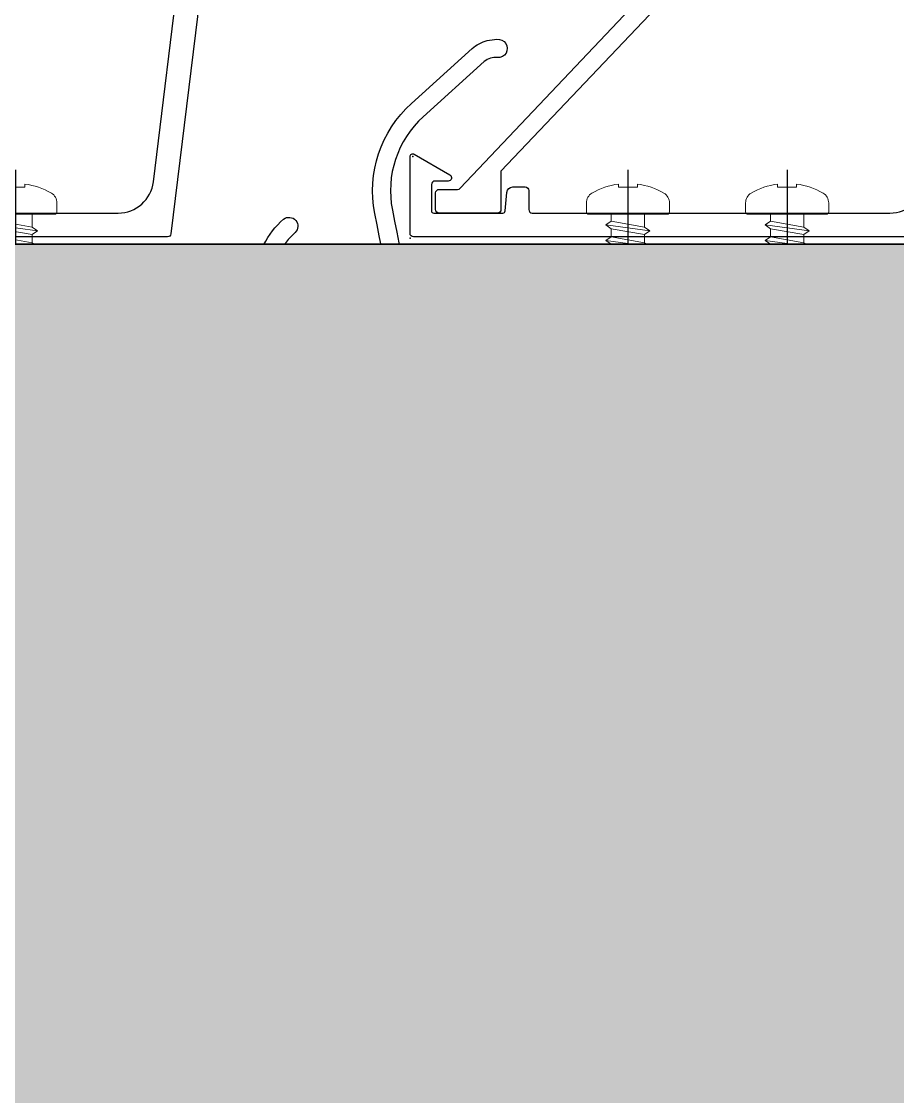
# Model space of a CAD drawing. Header units: millimetres. Extents: x 3774 to 718460, y -768339 to 192544.
# Drawn here: x 355438.1 to 355511.9, y -718803.9 to -718713.3 of the extents above; entities that cross this region are included whole.
import ezdxf

# ---------------------------------------------------------------- set-up
doc = ezdxf.new("R2010")
doc.units = ezdxf.units.MM
doc.set_wipeout_variables(frame=1)
doc.linetypes.add('CENTER', pattern=[50.800000000000004, 31.75, -6.35, 6.35, -6.35])
doc.linetypes.add('HIDDEN', pattern=[0.375, 0.25, -0.125])
for name, color, linetype in [('010 - ASPG_ACCESSORIES_HATCH_', 7, 'Continuous'), ('010 - ASPG_ACCESSORIES_MAIN_COLOR_1', 7, 'Continuous'), ('010 - ASPG_ACCESSORIES_SUB_COLOR_1', 7, 'Continuous'), ('010 - ASPG_ACCESSORIES_SUB_COLOR_2', 7, 'Continuous'), ('010 - ASPG_ACCESSORIES_SYMBOL_', 7, 'Continuous'), ('010 - ASPG_EXTR_DEF_SUB', 7, 'Continuous'), ('010 - ASPG_EXTR_MAIN_COLOR_2', 7, 'Continuous'), ('010 - ASPG_FASTERN_DEF_SUB', 7, 'Continuous'), ('010 - ASPG_FASTERN_MAIN_COLOR_1', 7, 'Continuous'), ('010 - ASPG_FASTERN_SUB_COLOR_2', 7, 'Continuous'), ('010 - ASPG_FASTERN_SUB_COLOR_3', 7, 'Continuous'), ('010 - ASPG_FLASHING_MAIN_COLOR_4', 7, 'Continuous'), ('010 - ASPG_FLASHING_WIPEOUT_', 7, 'Continuous'), ('010 - ASPG_FRAMING_MAIN_COLOR_2', 7, 'Continuous'), ('010 - ASPG_FRAMING_SUB_COLOR_2', 7, 'Continuous'), ('010 - ASPG_FRAMING_WIPEOUT_', 7, 'Continuous'), ('BOLT & SCREW', 7, 'Continuous'), ('Center Line', 7, 'CENTER')]:
    doc.layers.add(name, color=color, linetype=linetype)
doc.layers.add('12-GRID', color=7, linetype='CENTER', lineweight=13)
doc.layers.add('SCREW', color=7, linetype='Continuous', lineweight=5)

# ---------------------------------------------------------------- blocks, each defined once
blk = doc.blocks.new('PZG35-9D5')
at = {"layer": 'Center Line', "color": 7}
blk.add_line((1.4210854715202e-14, 3.733653355866409), (1.4210854715202e-14, -10.53404386090006), dxfattribs=at)
at = {"layer": 'SCREW', "color": 7}
for p, q in [((-1.399999999999963, 2.842170943040401e-14), (-1.399999999999963, -1.090192378864657)), ((1.399999999999991, 0), (1.399999999999991, -0.5901923788647139)), ((-1.850000000000009, -1.399999999999977), (1.850000000000037, -0.8999999999999773)), ((-1.399999999999963, -1.090192378864685), (1.399999999999991, -0.5901923788646855)), ((1.850000000000037, -0.8999999999999773), (1.399999999999991, -0.5901923788646855)), ((1.850000000000037, -0.8999999999999773), (1.399999999999991, -1.209807621135297)), ((-1.850000000000009, -1.399999999999977), (-1.399999999999963, -1.090192378864685)), ((-1.850000000000009, -1.399999999999977), (-1.399999999999963, -1.709807621135297)), ((-1.399999999999963, -1.709807621135297), (1.399999999999991, -1.209807621135297)), ((-1.399999999999963, -1.709807621135269), (-1.399999999999963, -2.390192378864697)), ((1.399999999999991, -1.209807621135269), (1.399999999999991, -1.890192378864725)), ((-1.850000000000009, -2.699999999999989), (1.850000000000037, -2.199999999999989)), ((-1.850000000000009, -2.699999999999989), (-1.399999999999963, -2.390192378864697)), ((-1.850000000000009, -2.699999999999989), (-1.399999999999963, -3.009807621135309)), ((-1.399999999999963, -2.390192378864697), (1.399999999999991, -1.890192378864697)), ((-1.399999999999963, -3.009807621135309), (1.399999999999991, -2.509807621135309)), ((1.850000000000037, -2.199999999999989), (1.399999999999991, -1.890192378864697)), ((1.850000000000037, -2.199999999999989), (1.399999999999991, -2.509807621135309)), ((1.399999999999991, -2.50980762113528), (1.399999999999991, -3.190192378864708)), ((-1.399999999999963, -3.009807621135309), (-1.399999999999963, -3.690192378864708)), ((-1.399999999999963, -3.690192378864708), (-0.8446989986695002, -3.591031485769975)), ((0.5619885887190463, -3.339837273736322), (1.399999999999991, -3.190192378864708)), ((0.7141825614195483, -3.653488843051434), (1.850000000000037, -3.5)), ((1.850000000000037, -3.5), (1.399999999999991, -3.190192378864708)), ((1.850000000000037, -3.5), (1.399999999999991, -3.80980762113532)), ((-1.850000000000009, -4), (-1.399999999999963, -3.690192378864708)), ((-1.850000000000009, -4), (-0.9911470940920566, -3.883938796498938)), ((-1.850000000000009, -4), (-1.399999999999963, -4.30980762113532)), ((-1.399999999999963, -4.30980762113532), (-1.184865735341859, -4.271390788160659)), ((-1.399999999999963, -4.309807621135349), (-1.399999999999963, -8.099999999999966)), ((0.7141825614195483, -3.932275020881832), (1.399999999999991, -3.80980762113532)), ((0.7141825614195483, -4.612659778611231), (1.399999999999991, -4.49019237886472)), ((1.399999999999991, -3.809807621135349), (1.399999999999991, -4.490192378864691)), ((1.850000000000037, -4.800000000000011), (1.399999999999991, -4.49019237886472)), ((0.7141825614195483, -4.953488843051389), (1.850000000000037, -4.800000000000011)), ((0.7141825614195483, -5.232275020881843), (1.399999999999991, -5.109807621135332)), ((1.850000000000037, -4.800000000000011), (1.399999999999991, -5.109807621135332)), ((1.399999999999991, -5.109807621135332), (1.399999999999991, -8.099999999999966)), ((1.4210854715202e-14, -9.5), (-1.399999999999963, -8.099999999999966)), ((1.4210854715202e-14, -9.5), (1.399999999999991, -8.099999999999966))]:
    blk.add_line(p, q, dxfattribs=at)
blk.add_lwpolyline([(1.4210854715202e-14, -9.5), (0.7141825614195483, -5.232275020881843), (0.7141825614195483, -3.600899293750615, 0.4176573264866609), (0.4106596181599826, -3.300919979679151, 0.1081021898226624), (-0.8446989986694433, -3.591031485769975), (-1.399999999999991, -4.701675652739141)], format="xyb", dxfattribs=at)
blk = doc.blocks.new('*U8304')
at = {"layer": 'SCREW', "color": 7}
blk.add_lwpolyline([(3.026373332565058, 1.780836269555209, 0.09905967801670053), (0.7999999999999687, 2.546427498927414), (0.7999999999999687, 2.274284095813357), (-0.800000000000054, 2.274284095813357), (-0.800000000000054, 2.546427498927414, 0.09905967801670058), (-3.026373332565143, 1.780836269555209, 0.2665876613401604), (-3.500000000000043, 0.9556546004010897), (-3.500000000000043, 0.1999999999999886, 0.4142135623730938), (-3.300000000000054, 0), (3.299999999999997, 0, 0.4142135623731049), (3.499999999999986, 0.1999999999999886), (3.499999999999957, 0.9556546004010897, 0.2665876613401604)], format="xyb", close=True, dxfattribs=at)
blk.add_blockref('PZG35-9D5', (-1.4210854715202e-14, 0), dxfattribs=at)
blk = doc.blocks.new('*U8306')
at = {"color": 7}
blk.add_point((0, 0), dxfattribs=at)
at = {"layer": '010 - ASPG_ACCESSORIES_MAIN_COLOR_1', "color": 7}
blk.add_lwpolyline([(-39.69999999902211, -0.5999999995172398, 0.4142135623731156), (-39.99999999883585, -0.8999999995638059), (-39.99999999883585, -7.366962144914214, 0.5773502691897371), (-39.65044321701862, -7.568778847059366), (-36.64260295056738, -5.832201459393036, 0.7673269879794871), (-36.78520590183325, -5.299999999645297), (-37.89999999874271, -5.299999999645297, -0.4142135623735732), (-38.19999999902211, -4.999999999656938), (-38.19999999902211, -2.799999999587089, -0.4142135623730951), (-37.99999999883585, -2.59999999951724), (-32.18326623388566, -2.59999999951724, -0.3888787318530097), (-31.98402729420923, -2.782568851142787), (-31.8474567013327, -4.343577870872468, 0.3888787318530089), (-31.34935935237445, -4.799999999528882), (-30.29999999911524, -4.799999999528882, 0.4142135623732408), (-29.99999999883585, -4.499999999540523), (-29.99999999883585, -2.899999999505599, -0.4142135623731785), (-29.69999999902211, -2.59999999951724), (0.4107479506637901, -2.59999999951724, -0.3789692262628873), (3.38851808081381, -5.235465979035143), (7.952927200356498, -42.5207682372482, 0.4465929586642906), (11.6177961837966, -45.07649022702281, -0.4898018444424612), (16.07846395508386, -48.68238816667036), (16.06490363762714, -49.36225294566866, -0.1824796859550777), (15.80227640201338, -50.01801436272836, -0.2679491924113072), (15.32539491611533, -50.16829426406803, 1.122114645179816), (15.09990952932276, -52.3421093734276, 0.4050039718497206), (18.0645059288945, -49.40213623346681), (18.07806624681689, -48.72227145435209, 0.4898054953707174), (11.15966573380865, -43.12966807454978, -0.4465970485362636), (9.938031048281118, -42.27776159492242), (4.866356541635469, -0.8481197821154633, 0.3641755342157969), (4.570876519894227, -0.5999999995172398)], format="xyb", close=True, dxfattribs=at)
at = {"layer": '010 - ASPG_EXTR_DEF_SUB', "color": 7}
for p in [(-39.99999999883585, -0.4999999995172402), (43.44495566345738, -76.89999999944341), (43.44495566345738, -77.49999999954052)]:
    blk.add_point(p, dxfattribs=at)
at = {"layer": '010 - ASPG_EXTR_MAIN_COLOR_2', "color": 7}
blk.add_lwpolyline([(11.37409105408005, -48.15170148877115), (11.47245816211216, -47.43577758665815), (12.17779493960552, -47.55667202338264), (12.29266474000178, -46.78670596401826, -0.5355375090189683), (14.1918134491425, -49.16870282323253, 0.9915718169393263), (15.66379558271728, -49.57599316951273, 1.157025413028558), (8.792231505503878, -48.77291728999153, -0.6885576205791355), (8.274611146422103, -48.98797988444021), (-17.14292736421339, -22.16859813180672), (-32.34153279638849, -6.131750148785431), (-32.34153279638849, -2.899999981694054, 0.4143115081626392), (-32.64163311407901, -2.59999999951724), (-37.54163311352022, -2.59999999951724, 0.4141156188887998), (-37.84153278893791, -2.899999981635847), (-37.84153278893791, -4.299999988411218, 0.4142135623731781), (-37.54153279098682, -4.599999986478724), (-35.98884801496752, -4.599999986478724, -0.205894629290155), (-35.77110154624097, -4.693635078269653), (33.22969053988345, -77.49999999954052), (43.14495566324331, -77.49999999954052, 0.6681786376628355), (43.35708769806661, -76.98786796536915), (40.5215537941549, -74.1523340573247, 0.6681786381757795), (40.00942175951786, -74.36446609156592), (40.00942175951786, -75.99999999802712), (33.87471885257401, -75.99999999802712), (11.86384030175395, -52.7751643466243, -0.5583539238224016), (12.08261241135187, -51.95244935475676, 0.7662751832817146), (12.03674733010121, -50.39291741001107, -0.4385828234445206), (10.70630855322815, -48.05207626283555)], format="xyb", close=True, dxfattribs=at)
at = {"layer": 'SCREW', "color": 7, "rotation": 180}
for p in [(-21.64901723782532, -2.499999999924694), (-8.237076249206439, -2.499999999924694)]:
    blk.add_blockref('*U8304', p, dxfattribs=at)
blk = doc.blocks.new('*U5851')
at = {"color": 7}
blk.add_wipeout([(1390.0000000029759, 4.00000000147179), (60.00000000297587, 4.000000000000455), (60.00000000297587, 69.30000000000041), (1390.0000000029759, 69.30000000147197)], dxfattribs=at).dxf.layer = '010 - ASPG_FRAMING_WIPEOUT_'
at = {"layer": '010 - ASPG_FRAMING_MAIN_COLOR_2', "color": 7}
blk.add_lwpolyline([(1360.00000000414, 69.30000000147163), (90.00000000181171, 69.3), (90.00000000181171, 6), (1360.00000000414, 6.000000001471605)], close=True, dxfattribs=at)
at = {"layer": '010 - ASPG_FRAMING_SUB_COLOR_2', "color": 7}
for points in [[(1390.000000002976, 4.000000001471605), (60.00000000297587, 4), (60.00000000297587, 69.3), (1390.000000002976, 69.30000000147163)], [(60.00000000297587, 2.000000000715772), (60.00000000297587, 4), (1390.000000002976, 4.000000001471605), (1390.000000002976, 2.000000002187377)]]:
    blk.add_lwpolyline(points, close=True, dxfattribs=at)
at = {"color": 7, "rotation": 180}
for p in [(1261.770309460117, 69.3), (1326.770309460117, 69.3)]:
    blk.add_blockref('*U8306', p, dxfattribs=at)
blk = doc.blocks.new('W-1-PP19-SE-ENT3_20260407-085125_PP19_ENT3_ASPG_PL')
at = {"color": 7, "xscale": -1}
blk.add_blockref('*U5851', (2526, 6521), dxfattribs=at)
blk = doc.blocks.new('*U8303')
at = {"layer": '12-GRID', "color": 7, "linetype": 'CENTER'}
for p, q in [((5.684341886080801e-14, -6.200000000000029), (5.684341886080801e-14, 2.200000000000029)), ((-4.199999999999973, -2), (4.200000000000085, -2))]:
    blk.add_line(p, q, dxfattribs=at)
at = {"layer": 'BOLT & SCREW', "color": 7}
for p, q in [((-0.2288719817826677, -1.446462371730204), (-0.4418749999998197, -0.2325000000002947)), ((0.2288719817822642, -1.446462371730562), (0.4418749999996946, -0.2324999999999764)), ((-0.553537628269381, -1.771128018217196), (-1.767499999999847, -1.558125000000442)), ((-0.4577439635652332, -1.771128018217196), (-0.8837500000000146, -1.558125000000442)), ((-0.2288719817826677, -1.542256036434869), (-0.4418749999998197, -1.116250000000048)), ((0.2288719817822642, -1.542256036434869), (0.4418749999996946, -1.116250000000048)), ((0.4577439635647103, -1.771128018217196), (0.8837499999994917, -1.558125000000442)), ((0.5535376282692559, -1.771128018217196), (1.767500000000001, -1.558125000000124)), ((-0.553537628269381, -2.228871981782805), (-1.767500000000483, -2.441875000000354)), ((-0.4577439635652332, -2.228871981782805), (-0.8837500000000146, -2.441875000000354)), ((-0.2288719817826677, -2.457743963565131), (-0.4418749999998197, -2.883750000000271)), ((-0.2288719817821107, -2.553537628269438), (-0.4418749999998197, -3.767500000000023)), ((0.4418749999996946, -2.883750000000271), (0.2288719817829008, -2.457743963565131)), ((0.2288719817829008, -2.553537628269438), (0.4418749999999732, -3.767500000000023)), ((0.4577439635647103, -2.228871981782805), (0.8837500000001283, -2.441874999999877)), ((0.5535376282692559, -2.228871981782805), (1.767500000000001, -2.441874999999877))]:
    blk.add_line(p, q, dxfattribs=at)
for points in [[(-1.767500000000006, -1.558125000000442), (-0.8837500000001342, -1.558125000000442, 0.4142135623730394), (-0.4418749999998197, -1.116250000000048), (-0.4418749999998197, -0.2325000000002947), (0.4418749999996946, -0.2324999999999764), (0.4418749999996946, -1.116250000000048, 0.4142135623731505), (0.8837500000000089, -1.558125000000442), (1.76750000000012, -1.558125000000124), (1.76750000000012, -2.441874999999877), (0.8837500000000089, -2.441874999999877, 0.414213562373095), (0.4418749999996946, -2.883750000000271), (0.4418749999999732, -3.767500000000023), (-0.4418749999998197, -3.767500000000023), (-0.4418749999998197, -2.883750000000271, 0.4142135623730397), (-0.8837500000001342, -2.441875000000354), (-1.767500000000483, -2.441875000000354)], [(0.2288719817829008, -2.457743963565131, -0.414213562373095), (0.4577439635645909, -2.228871981782805), (0.5535376282692559, -2.228871981782805), (0.5535376282692559, -1.771128018217196), (0.4577439635645909, -1.771128018217196, -0.4142135623730951), (0.228871981782105, -1.542256036434869), (0.228871981782105, -1.446462371730562), (-0.2288719817826677, -1.446462371730204), (-0.2288719817826677, -1.542256036434869, -0.4142135623730951), (-0.4577439635649944, -1.771128018217196), (-0.553537628269381, -1.771128018217196), (-0.553537628269381, -2.228871981782805), (-0.4577439635649944, -2.228871981782805, -0.4142135623730951), (-0.2288719817826677, -2.457743963565131), (-0.2288719817822698, -2.553537628269438), (0.2288719817829008, -2.553537628269438)]]:
    blk.add_lwpolyline(points, format="xyb", close=True, dxfattribs=at)
blk.add_circle((5.684341886080801e-14, -2), 3.5, dxfattribs=at)
blk = doc.blocks.new('*U7002')
at = {"layer": '010 - ASPG_EXTR_DEF_SUB', "color": 7}
blk.add_point((0, 0), dxfattribs=at)
at = {"layer": '010 - ASPG_EXTR_MAIN_COLOR_2', "color": 7}
for points in [[(41.35211022105068, 67.62217621324817, -0.04582868044492008), (22.7838222887367, 45.76076047366951, -0.5604921351226578), (22.28750535612926, 45.88571992132347, 0.3178599151680848), (19.21191141987219, 48.23749049525941, 0.9532878111822051), (19.08207267895341, 46.7159340956714, -2.423003988231831), (17.25806952221319, 44.8917371754651, 0.9523147976297285), (15.73634468205273, 44.76348824845627, 0.3008214087947553), (17.8898747372441, 41.75529025442665, -0.5604921351218277), (17.98351840674877, 41.2521240550559, -0.01942473842078824), (8.623925091698766, 33.4605261705583, -0.5525007933269362), (8.147498584818095, 33.63667257985799, 0.3444609008774969), (4.989498805254698, 36.29767865996109, 0.9520149233436535), (4.861577656120062, 34.77593409566907, -2.42318646531747), (3.037574998568743, 32.95193143776851, 0.9520149233867892), (1.515830433927476, 32.82401028892491, 0.2853998218446234), (3.493024077732116, 29.88851448276546, -0.5533776808031501), (3.562908510211855, 29.38496566255344, 0.03067395406819984), (-11.53698711935431, 15.0572996455594, 0.4171002255848137), (-10.88563127024099, 5.272964205185417, 0.9355530918984264), (-9.9033358450979, 6.406584819720592, -0.4344100119147308), (-10.19664548011497, 14.29476617486216, -0.01499848524836865), (-3.079435193911195, 21.45455419190694, -0.7383485292466446), (-0.08286065561696887, 19.76412730314769, 0.004917316774645771), (-3.1933000148274, 4.803864106419496, 0.2636109069979271), (-0.119790066499263, -4.460317215009127), (4.995733695104718, -9.084236264869105, 0.1258843890439943), (6.267761250492185, -9.753782964195125, 0.04427494949630078), (7.089544059708714, -9.866966022993438, 1.107654826573523), (7.125459210947156, -8.33180570154218, -0.2155958426847688), (6.023226659279317, -7.991025416878983), (0.8860520706512034, -3.347536196233705, -0.2636109069978752), (-1.721774552483112, 4.512981288600713, -0.004854851929905817), (1.341383616439998, 19.2550770000089, 0.2339601468136614), (0.8154424866661429, 21.95487343822606, -0.2408104543272742), (0.7103134100325406, 24.90310810686788, -0.1041570884704408), (0.7846048693172634, 25.00194829818793), (2.993019639980048, 26.93374890863197, -0.2290212912668875), (5.700679264031351, 26.88725557026919, -0.3817208427142056), (10.27361959358677, 9.069098417588975, 0.9773819303748196), (11.62031129561365, 8.407760736416094, 0.3611050424324235), (7.408162182662636, 27.50327562558232, -0.4961260631527202), (7.442922529298812, 30.68812541745137, 0.003188108562510474), (9.055809630081058, 31.90200527419802, -0.00282652430436861), (10.56195585662499, 33.06505110464059, 0.07704788012868193), (43.74152756202966, 68.43644483829848, -0.2476739044870795)], [(46.29230913100764, 70.06714037148049), (30.75877492781729, 70.06714037148049, 0.4336592857269459), (30.45942675694823, 69.74737493513385), (30.84137786505744, 63.96271307504503, 0.0820690263538202), (30.86365129332989, 63.86745857034111, 0.7206537881255028), (32.32908650487661, 63.97254170040833, 0.07922428198988747), (32.33778353128582, 64.06661670526955), (32.06877322634682, 68.14078645635163, -0.4336592857264138), (32.46790412114933, 68.56714037142228), (40.86119298776612, 68.56714037148049, -0.6073848710044985)]]:
    blk.add_lwpolyline(points, format="xyb", dxfattribs=at)
at = {"color": 7, "rotation": 179.999999999989}
for p in [(19.08686374500394, 42.88714037142927), (4.866368722636253, 30.94714037142694)]:
    blk.add_blockref('*U8303', p, dxfattribs=at)
blk = doc.blocks.new('*U7318')
at = {"layer": '010 - ASPG_ACCESSORIES_SUB_COLOR_2', "color": 7}
for p, q in [((-2.084999999999127, -1.547816335794778), (-2.084999999999127, 0)), ((2.084999999999013, -1.047816335789321), (2.084999999999127, 0)), ((-2.729999999999563, -1.899999999995998), (2.729999999999563, -1.399999999995998)), ((-2.729999999999563, -1.899999999995998), (-2.084999999999127, -1.547816335789321)), ((-2.084999999999127, -1.547816335789321), (2.084999999999127, -1.047816335789321)), ((-2.084999999999127, -2.252183664200857), (2.084999999999127, -1.752183664200857)), ((2.729999999999563, -1.399999999995998), (2.084999999999127, -1.047816335789321)), ((2.729999999999563, -1.399999999995998), (2.084999999999127, -1.752183664200857)), ((2.084999999999013, -2.847816335790412), (2.0849999999989, -1.752183664201084)), ((-2.729999999999563, -1.899999999995998), (-2.084999999999127, -2.252183664200857)), ((-2.084999999999013, -3.347816335790412), (-2.084999999999127, -2.252183664206314)), ((-2.729999999999563, -3.69999999999709), (2.729999999999563, -3.19999999999709)), ((-2.729999999999563, -3.69999999999709), (-2.084999999999127, -3.347816335790412)), ((-2.084999999999127, -3.347816335790412), (2.084999999999127, -2.847816335790412)), ((-2.084999999999127, -4.052183664201948), (2.084999999999127, -3.552183664201948)), ((2.729999999999563, -3.19999999999709), (2.084999999999127, -2.847816335790412)), ((2.729999999999563, -3.19999999999709), (2.084999999999127, -3.552183664201948)), ((2.084999999999241, -4.647816335791504), (2.084999999999241, -3.552183664201948)), ((-2.729999999999563, -3.69999999999709), (-2.084999999999127, -4.052183664201948)), ((-2.0849999999989, -5.147816335791504), (-2.084999999999013, -4.052183664201948)), ((-2.729999999999563, -5.499999999998181), (2.729999999999563, -4.999999999998181)), ((-2.729999999999563, -5.499999999998181), (2.729999999999563, -4.999999999998181)), ((-2.729999999999563, -5.499999999998181), (-2.084999999999127, -5.147816335791504)), ((-2.729999999999563, -5.499999999998181), (-2.084999999999127, -5.147816335791504)), ((-2.084999999999127, -5.147816335791504), (2.084999999999127, -4.647816335791504)), ((-2.084999999999127, -5.147816335791504), (2.084999999999127, -4.647816335791504)), ((-2.084999999999127, -5.852183664203039), (2.084999999999127, -5.352183664203039)), ((-2.084999999999127, -5.852183664203039), (2.084999999999127, -5.352183664203039)), ((2.729999999999563, -4.999999999998181), (2.084999999999127, -4.647816335791504)), ((2.729999999999563, -4.999999999998181), (2.084999999999127, -4.647816335791504)), ((2.729999999999563, -4.999999999998181), (2.084999999999127, -5.352183664203039)), ((2.729999999999563, -4.999999999998181), (2.084999999999127, -5.352183664203039)), ((2.084999999999127, -6.447816335792595), (2.084999999999127, -5.352183664203039)), ((2.084999999999127, -6.447816335792595), (2.084999999999241, -5.352183664203039)), ((-2.729999999999563, -5.499999999998181), (-2.084999999999127, -5.852183664203039)), ((-2.729999999999563, -5.499999999998181), (-2.084999999999127, -5.852183664203039)), ((-2.084999999999127, -6.947816335792595), (-2.0849999999989, -5.852183664203039)), ((-2.084999999999127, -6.947816335792595), (-2.084999999999127, -5.852183664203039)), ((-2.729999999999563, -7.299999999999272), (2.729999999999563, -6.799999999999272)), ((-2.729999999999563, -7.299999999999272), (-2.084999999999127, -6.947816335792595)), ((-2.084999999999127, -6.947816335792595), (2.084999999999127, -6.447816335792595)), ((-2.084999999999127, -7.652183664204131), (2.084999999999127, -7.152183664204131)), ((2.729999999999563, -6.799999999999272), (2.084999999999127, -6.447816335792595)), ((2.729999999999563, -6.799999999999272), (2.084999999999127, -7.152183664204131)), ((2.084999999999127, -8.247816335793686), (2.084999999999127, -7.152183664204131)), ((-2.729999999999563, -7.299999999999272), (-2.084999999999127, -7.652183664204131)), ((-2.084999999999127, -8.747816335793686), (-2.084999999999127, -7.652183664204131)), ((-2.729999999999563, -9.099999999998545), (-2.084999999999127, -8.747816335793686)), ((-2.729999999999563, -9.099999999998545), (-1.568355612604137, -8.982641209644498)), ((-2.084999999999127, -8.747816335793686), (-1.064489079482883, -8.605286877620529)), ((0.4333070988686814, -8.43729858455481), (2.084999999999127, -8.247816335793686)), ((0.7141825614198751, -8.775605983184505), (2.729999999999563, -8.599999999998545)), ((0.7141825614198751, -9.102437496409038), (2.084999999999127, -8.952183664205222)), ((2.729999999999563, -8.599999999998545), (2.084999999999127, -8.247816335793686)), ((2.729999999999563, -8.599999999998545), (2.084999999999127, -8.952183664205222)), ((2.084999999999127, -10.04781633579296), (2.084999999999127, -8.952183664205222)), ((-2.729999999999563, -9.099999999998545), (-2.084999999999127, -9.452183664205222)), ((-2.084999999999127, -9.452183664205222), (-1.629698446698967, -9.388594061787444)), ((-2.084999999999127, -10.54781633579296), (-2.084999999999127, -9.452183664205222)), ((-2.729999999999563, -10.89999999999964), (-2.084999999999127, -10.54781633579296)), ((-2.729999999999563, -10.89999999999964), (-1.844567201240352, -10.81054635710279)), ((-2.084999999999127, -10.54781633579296), (-1.798826981090315, -10.50784803706301)), ((0.7141825614198751, -10.20507654483481), (2.084999999999127, -10.04781633579296)), ((0.7141825614198751, -10.57560598318378), (2.729999999999563, -10.39999999999964)), ((0.7141825614198751, -10.90243749640831), (2.084999999999127, -10.75218366420449)), ((2.729999999999563, -10.39999999999964), (2.084999999999127, -10.04781633579296)), ((2.729999999999563, -10.39999999999964), (2.084999999999127, -10.75218366420449)), ((2.084999999999127, -10.75218366420449), (2.084999999999127, -15.59999999999854)), ((-2.729999999999563, -10.89999999999964), (-2.084999999999127, -11.25218366420449)), ((-2.084999999999127, -11.25218366420449), (-1.907557413303948, -11.22740118002912)), ((-2.084999999999127, -12.40167565273805), (-2.084999999999127, -11.25218366420449)), ((-2.084999999999127, -12.40167565273805), (-2.084999999999127, -15.59999999999854)), ((0, -17.19999999999891), (-2.084999999999127, -15.59999999999854)), ((0, -17.19999999999891), (2.084999999999127, -15.59999999999854))]:
    blk.add_line(p, q, dxfattribs=at)
blk.add_lwpolyline([(0, -17.19999999999891), (0.7141825614198751, -11.45704931750151), (0.7141825614198751, -8.736688384093213, 0.4176573264866609), (0.4106596181591158, -8.436709070021607, 0.07099332720072511), (-1.529698998669119, -8.726820576112004), (-2.084999999999127, -12.40167565273805)], format="xyb", dxfattribs=at)
at = {"layer": '010 - ASPG_ACCESSORIES_SYMBOL_', "color": 7, "linetype": 'CENTER'}
blk.add_line((0, 6.142561988594025), (0, -18.19999999999891), dxfattribs=at)
at = {"layer": '010 - ASPG_FASTERN_MAIN_COLOR_1', "color": 7}
for p, q in [((3.127500000000509, 5.450000000000728), (-3.127500000000509, 5.450000000000728)), ((-4.170000000000073, 5.049999999999272), (-4.170000000000073, 1.200000000000728)), ((-2.084999999999127, 5.049999999999272), (-2.084999999999127, 1.200000000000728)), ((2.084999999999127, 5.049999999999272), (2.084999999999127, 1.200000000000728)), ((4.170000000000073, 5.049999999999272), (4.170000000000073, 1.200000000000728)), ((-5.200000000000728, 0.8500000000003638), (-4.170000000000073, 1.200000000000728)), ((4.170000000000073, 1.200000000000728), (-4.170000000000073, 1.200000000000728)), ((-2.57630675031578, 0.8500000000003638), (-2.084999999999127, 1.200000000000728)), ((2.44630675031658, 0.8500000000003638), (2.084999999999127, 1.200000000000728)), ((5.200000000000728, 0.8500000000003638), (4.170000000000073, 1.200000000000728)), ((-5.5, 0.5499999999992724), (-5.5, 0)), ((5.5, 0), (-5.5, 0)), ((5.200000000000728, 0.8500000000003638), (-5.200000000000728, 0.8500000000003638)), ((5.5, 0.5499999999992724), (5.5, 0))]:
    blk.add_line(p, q, dxfattribs=at)
for centre, radius, start, end in [((-3.127500000000509, 3.891492187500262), 1.55850781249987, 48.01707852331997, 131.98292147668), ((0, -0.1840312499989523), 5.634031249999114, 68.2799117114248, 111.7200882885752), ((3.127500000000509, 3.891492187500262), 1.558507812499965, 48.01707852331997, 131.98292147668), ((-5.200000000000728, 0.5499999999992724), 0.3, 90, 180), ((5.200000000000728, 0.5499999999992724), 0.3, 0, 90)]:
    blk.add_arc(centre, radius, start, end, dxfattribs=at)
blk = doc.blocks.new('G$C7D677D58')
at = {"layer": '010 - ASPG_FASTERN_MAIN_COLOR_1'}
h = blk.add_hatch(dxfattribs=at)
h.set_pattern_fill('ANSI35', scale=0.02, angle=280.6768409131589, style=0)
h.set_pattern_definition([(145.6768409131589, (67.45353497568851, -13.09426057516771), (0.00281929956869494, 0.00412935224241727), []), (145.6768409131589, (67.45006064978782, -13.09491560150343), (0.00281929956869494, 0.00412935224241727), [0.006249999999999968, -0.001249999999999992, 0, -0.001249999999999992])])
h.paths.add_polyline_path([(0.02989179726182556, 0.01545000000078289), (0.02447319464567954, 0.01545000000078289), (0.02447319464567954, 0.0005500000004303729), (0.02989179726182556, 0.0005500000004303729)])
at = {"layer": '010 - ASPG_FASTERN_DEF_SUB', "color": 7, "ltscale": 0.1}
blk.add_line((0.03829179726176335, 0.007999999999924512), (0, 0.007999999999924512, -2.806346833239134e-06), dxfattribs=at)
at = {"layer": '010 - ASPG_FASTERN_MAIN_COLOR_1', "color": 7}
for p, q in [((0.01327319464712673, 0, -2.806346833239134e-06), (0.01327319464712673, 0.01599999999996271, -2.806346833239134e-06)), ((0.01327319464712673, 0.01599999999996271, -2.806346833239134e-06), (0.01447319464705288, 0.01599999999996271, -2.806346833239134e-06)), ((0.01447319464705288, 0.01599999999996271, -2.806346833239134e-06), (0.01447319464705288, 0, -2.806346833239134e-06)), ((0.02989179726182556, 0), (0.02989179726182556, 0.01599999999996271)), ((0.02989179726182556, 0.01599999999996271), (0.03109179726175171, 0.01599999999996271)), ((0.03109179726175171, 0.01599999999996271), (0.03109179726175171, 0)), ((0.01247319464710017, 0.01492820323028354, -2.806346833239134e-06), (0.007673194646940829, 0.01492820323028354, -2.806346833239134e-06)), ((0.03109179726175171, 0.001071796769679167), (0.03109179726175171, 0.01492820323028354)), ((0.03589179726191105, 0.01492820323028354), (0.03109179726175171, 0.01492820323028354)), ((0.006873194647141645, 0.002803847577297347, -2.806346833239134e-06), (0.006873194647141645, 0.01319615242266536, -2.806346833239134e-06)), ((0.01327319464712673, 0.002803847577297347, -2.806346833239134e-06), (0.01327319464712673, 0.01319615242266536, -2.806346833239134e-06)), ((0.03669179726193761, 0.002803847577297347), (0.03669179726193761, 0.01319615242266536)), ((0.002400000000079672, 0.01199999999994361, -2.806346833239134e-06), (0.001600000000053114, 0.01119999999991705, -2.806346833239134e-06)), ((0.006873194647141645, 0.01199999999994361, -2.806346833239134e-06), (0.002400000000079672, 0.01199999999994361, -2.806346833239134e-06)), ((0.001600000000053114, 0.00479999999993197, -2.806346833239134e-06), (0.001600000000053114, 0.01119999999991705, -2.806346833239134e-06)), ((0.006873194647141645, 0.01119999999991705, -2.806346833239134e-06), (0.001600000000053114, 0.01119999999991705, -2.806346833239134e-06)), ((0.01247319464710017, 0.01146410161504718, -2.806346833239134e-06), (0.007673194646940829, 0.01146410161504718, -2.806346833239134e-06)), ((0.03589179726191105, 0.01146410161504718), (0.03109179726175171, 0.01146410161504718)), ((0.006873194647141645, 0.00479999999993197, -2.806346833239134e-06), (0.001600000000053114, 0.00479999999993197, -2.806346833239134e-06)), ((0.002400000000079672, 0.003999999999905413, -2.806346833239134e-06), (0.001600000000053114, 0.00479999999993197, -2.806346833239134e-06)), ((0.01247319464710017, 0.00453589838480184, -2.806346833239134e-06), (0.007673194646940829, 0.00453589838480184, -2.806346833239134e-06)), ((0.03589179726191105, 0.00453589838480184), (0.03109179726175171, 0.00453589838480184)), ((0.006873194647141645, 0.003999999999905413, -2.806346833239134e-06), (0.002400000000079672, 0.003999999999905413, -2.806346833239134e-06)), ((0.01247319464710017, 0.001071796769679167, -2.806346833239134e-06), (0.007673194646940829, 0.001071796769679167, -2.806346833239134e-06)), ((0.03589179726191105, 0.001071796769679167), (0.03109179726175171, 0.001071796769679167)), ((0.01447319464705288, 0, -2.806346833239134e-06), (0.01327319464712673, 0, -2.806346833239134e-06)), ((0.03109179726175171, 0), (0.02989179726182556, 0))]:
    blk.add_line(p, q, dxfattribs=at)
blk.add_lwpolyline([(0.02989179726182556, 0.01545000000078289), (0.02447319464567954, 0.01545000000078289), (0.02447319464567954, 0.0005500000004303729), (0.02989179726182556, 0.0005500000004303729)], close=True, dxfattribs=at)
at = {"layer": '010 - ASPG_FASTERN_MAIN_COLOR_1', "color": 7, "elevation": -2.806346833239134e-06}
for points in [[(0.007673194646940829, 0.01492820323028354, 0.4618802153516978), (0.007673194646940829, 0.01146410161504718, 0.2309401076757868), (0.007673194646940829, 0.00453589838480184, 0.461880215351701), (0.007673194646940829, 0.001071796769679167)], [(0.01247319464710017, 0.01492820323028354, -0.4618802153516978), (0.01247319464710017, 0.01146410161504718, -0.2309401076757868), (0.01247319464710017, 0.00453589838480184, -0.461880215351701), (0.01247319464710017, 0.001071796769679167)], [(0.03589179726191105, 0.01492820323028354, -0.4618802153516978), (0.03589179726191105, 0.01146410161504718, -0.2309401076757868), (0.03589179726191105, 0.00453589838480184, -0.4618802153517009), (0.03589179726191105, 0.001071796769679167)]]:
    blk.add_lwpolyline(points, format="xyb", dxfattribs=at)
at = {"layer": '010 - ASPG_FASTERN_SUB_COLOR_2', "color": 7, "linetype": 'HIDDEN'}
for p, q in [((0.02989179726182556, 0.01199999999994361), (0.01447319464705288, 0.01199999999994361, -2.806346833239134e-06)), ((0.02989179726182556, 0.01119999999991705), (0.01447319464705288, 0.01119999999991705, -2.806346833239134e-06)), ((0.02989179726182556, 0.00479999999993197), (0.01447319464705288, 0.00479999999993197, -2.806346833239134e-06)), ((0.02989179726182556, 0.003999999999905413), (0.01447319464705288, 0.003999999999905413, -2.806346833239134e-06))]:
    blk.add_line(p, q, dxfattribs=at)
blk = doc.blocks.new('G$CF155826C')
at = {"layer": '010 - ASPG_FASTERN_DEF_SUB', "color": 7, "ltscale": 0.1}
blk.add_line((0, 0.007999999999924512), (0.03829179726176335, 0.007999999999924512, -2.806346833239134e-06), dxfattribs=at)
at = {"layer": '010 - ASPG_FASTERN_MAIN_COLOR_1', "color": 7}
for p, q in [((0.007200000000011642, 0.01599999999996271), (0.007200000000011642, 0)), ((0.00839999999993779, 0.01599999999996271), (0.007200000000011642, 0.01599999999996271)), ((0.00839999999993779, 0), (0.00839999999993779, 0.01599999999996271)), ((0.02381860261471047, 0.01599999999996271, -2.806346833239134e-06), (0.02381860261471047, 0, -2.806346833239134e-06)), ((0.02501860261463662, 0.01599999999996271, -2.806346833239134e-06), (0.02381860261471047, 0.01599999999996271, -2.806346833239134e-06)), ((0.02501860261463662, 0, -2.806346833239134e-06), (0.02501860261463662, 0.01599999999996271, -2.806346833239134e-06)), ((0.002399999999852298, 0.01492820323028354), (0.007200000000011642, 0.01492820323028354)), ((0.007200000000011642, 0.001071796769679167), (0.007200000000011642, 0.01492820323028354)), ((0.02581860261466318, 0.01492820323028354, -2.806346833239134e-06), (0.03061860261482252, 0.01492820323028354, -2.806346833239134e-06)), ((0.001599999999825741, 0.002803847577297347), (0.001599999999825741, 0.01319615242266536)), ((0.02501860261463662, 0.002803847577297347, -2.806346833239134e-06), (0.02501860261463662, 0.01319615242266536, -2.806346833239134e-06)), ((0.0314186026146217, 0.002803847577297347, -2.806346833239134e-06), (0.0314186026146217, 0.01319615242266536, -2.806346833239134e-06)), ((0.0314186026146217, 0.01199999999994361, -2.806346833239134e-06), (0.03589179726168368, 0.01199999999994361, -2.806346833239134e-06)), ((0.03589179726168368, 0.01199999999994361, -2.806346833239134e-06), (0.03669179726171024, 0.01119999999991705, -2.806346833239134e-06)), ((0.002399999999852298, 0.01146410161504718), (0.007200000000011642, 0.01146410161504718)), ((0.02581860261466318, 0.01146410161504718, -2.806346833239134e-06), (0.03061860261482252, 0.01146410161504718, -2.806346833239134e-06)), ((0.0314186026146217, 0.01119999999991705, -2.806346833239134e-06), (0.03669179726171024, 0.01119999999991705, -2.806346833239134e-06)), ((0.03669179726171024, 0.00479999999993197, -2.806346833239134e-06), (0.03669179726171024, 0.01119999999991705, -2.806346833239134e-06)), ((0.002399999999852298, 0.00453589838480184), (0.007200000000011642, 0.00453589838480184)), ((0.02581860261466318, 0.00453589838480184, -2.806346833239134e-06), (0.03061860261482252, 0.00453589838480184, -2.806346833239134e-06)), ((0.0314186026146217, 0.00479999999993197, -2.806346833239134e-06), (0.03669179726171024, 0.00479999999993197, -2.806346833239134e-06)), ((0.03589179726168368, 0.003999999999905413, -2.806346833239134e-06), (0.03669179726171024, 0.00479999999993197, -2.806346833239134e-06)), ((0.0314186026146217, 0.003999999999905413, -2.806346833239134e-06), (0.03589179726168368, 0.003999999999905413, -2.806346833239134e-06)), ((0.002399999999852298, 0.001071796769679167), (0.007200000000011642, 0.001071796769679167)), ((0.02581860261466318, 0.001071796769679167, -2.806346833239134e-06), (0.03061860261482252, 0.001071796769679167, -2.806346833239134e-06)), ((0.007200000000011642, 0), (0.00839999999993779, 0)), ((0.02381860261471047, 0, -2.806346833239134e-06), (0.02501860261463662, 0, -2.806346833239134e-06))]:
    blk.add_line(p, q, dxfattribs=at)
at = {"layer": '010 - ASPG_FASTERN_MAIN_COLOR_1', "color": 7, "elevation": -2.806346833239134e-06}
for points in [[(0.002399999999852298, 0.01492820323028354, 0.4618802153516978), (0.002399999999852298, 0.01146410161504718, 0.2309401076757868), (0.002399999999852298, 0.00453589838480184, 0.4618802153517009), (0.002399999999852298, 0.001071796769679167)], [(0.02581860261466318, 0.01492820323028354, 0.4618802153516978), (0.02581860261466318, 0.01146410161504718, 0.2309401076757868), (0.02581860261466318, 0.00453589838480184, 0.461880215351701), (0.02581860261466318, 0.001071796769679167)], [(0.03061860261482252, 0.01492820323028354, -0.4618802153516978), (0.03061860261482252, 0.01146410161504718, -0.2309401076757868), (0.03061860261482252, 0.00453589838480184, -0.461880215351701), (0.03061860261482252, 0.001071796769679167)]]:
    blk.add_lwpolyline(points, format="xyb", dxfattribs=at)
at = {"layer": '010 - ASPG_FASTERN_SUB_COLOR_3', "color": 7, "linetype": 'HIDDEN'}
for p, q in [((0.00839999999993779, 0.01199999999994361), (0.02381860261471047, 0.01199999999994361, -2.806346833239134e-06)), ((0.00839999999993779, 0.01119999999991705), (0.02381860261471047, 0.01119999999991705, -2.806346833239134e-06)), ((0.00839999999993779, 0.00479999999993197), (0.02381860261471047, 0.00479999999993197, -2.806346833239134e-06)), ((0.00839999999993779, 0.003999999999905413), (0.02381860261471047, 0.003999999999905413, -2.806346833239134e-06))]:
    blk.add_line(p, q, dxfattribs=at)
blk = doc.blocks.new('000_ASPG_TYP_FILES__ASPG_BK_TYPE_1')
at = {"layer": '010 - ASPG_ACCESSORIES_HATCH_'}
h = blk.add_hatch(dxfattribs=at)
h.set_pattern_fill('ANSI32', scale=10, angle=360)
h.set_pattern_definition([(315, (-21437.95921343371, -50286.00325589178), (-2.651650429449554, -2.651650429449553), []), (315, (-21436.19144648369, -50286.00325589178), (-2.651650429449554, -2.651650429449553), [])])
h.paths.add_polyline_path([(2.273743415770468e-10, -31.40024941744377), (3.000000000156434, -31.40024941744377), (3.000000000156433, -50.00000000023283), (0, -50.00000000023283)])
h.paths.add_polyline_path([(0, -2.78305378742516e-10), (11.78062006374603, -2.78305378742516e-10), (11.91500000004453, -0.1825785293985973), (11.91500000004453, -1.247816336041069), (11.27000000019507, -1.60000000033142), (11.91500000004453, -1.952183664621771), (11.91500000004453, -3.000000000321052), (3.000000000156433, -3.000000000321052), (3.000000000156433, -23.40024941740558), (2.273736754432321e-10, -23.40024941740558)])
h.paths.add_polyline_path([(16.08500000020285, -1.452183664519907), (16.73000000005231, -1.100000000229556), (16.08500000020285, -0.7478163361665793), (16.08500000020285, -2.78305378742516e-10), (25.00000000009095, -2.78305378742516e-10), (25.00000000009095, -3.000000000321052), (16.08500000020285, -2.984802567931183)])
at = {"layer": '010 - ASPG_ACCESSORIES_MAIN_COLOR_1', "color": 7}
blk.add_lwpolyline([(25.00000000009095, -2.78305378742516e-10), (0, -2.78305378742516e-10), (0, -50.00000000023283), (3.000000000156433, -50.00000000023283), (3.000000000156433, -3.000000000321052), (25.00000000009095, -3.000000000321052)], close=True, dxfattribs=at)
at = {"layer": '010 - ASPG_ACCESSORIES_SUB_COLOR_1', "color": 7, "elevation": -0.002806346833239131}
for points in [[(0, -2.78305378742516e-10), (11.78062006374603, -2.78305378742516e-10), (11.91500000004453, -0.1825785293985973), (11.91500000004453, -1.247816336041069), (11.27000000019507, -1.60000000033142), (11.91500000004453, -1.952183664621771), (11.91500000004453, -3.000000000321052), (3.000000000156433, -3.000000000321052), (3.000000000156433, -23.40024941740558), (2.273736754432321e-10, -23.40024941740558)], [(16.08500000020285, -1.452183664519907), (16.73000000005231, -1.100000000229556), (16.08500000020285, -0.7478163361665793), (16.08500000020285, -2.78305378742516e-10), (25.00000000009095, -2.78305378742516e-10), (25.00000000009095, -3.000000000321052), (16.08500000020285, -2.984802567931183)], [(2.273736754432321e-10, -31.40024941744377), (3.000000000156433, -31.40024941744377), (3.000000000156433, -50.00000000023283), (0, -50.00000000023283)]]:
    blk.add_lwpolyline(points, close=True, dxfattribs=at)
blk = doc.blocks.new('000_ASPG_TYP_FILES_20260218-041527_ASPG_BK_TYPE_2')
at = {"layer": '010 - ASPG_ACCESSORIES_HATCH_'}
h = blk.add_hatch(dxfattribs=at)
h.set_pattern_fill('ANSI32', scale=10)
h.set_pattern_definition([(45, (-3428.177979928396, 1640.95329417633), (-2.651650429449553, 2.651650429449553), []), (45, (-3426.410212978396, 1640.95329417633), (-2.651650429449553, 2.651650429449553), [])])
h.paths.add_polyline_path([(0, 49.99999999995453), (-4.999999999995453, 49.99999999995453), (-4.999999999995453, 4.999999999995453), (-49.99999999995453, 4.999999999995453), (-49.99999999995453, 0), (0, 0)])
at = {"layer": '010 - ASPG_ACCESSORIES_MAIN_COLOR_1', "color": 7}
blk.add_lwpolyline([(0, 49.99999999995453), (-4.999999999995453, 49.99999999995453), (-4.999999999995453, 4.999999999995453), (-49.99999999995453, 4.999999999995453), (-49.99999999995453, 0), (0, 0)], close=True, dxfattribs=at)
blk = doc.blocks.new('*U7392')
at = {"color": 7, "rotation": 180}
blk.add_blockref('*U7318', (-10.99999999996726, -3.000000000042746, 0.002806346833239138), dxfattribs=at)
at = {"color": 7}
for name, p in [('000_ASPG_TYP_FILES_20260218-041527_ASPG_BK_TYPE_2', (-25.00000000013642, -49.99999999967622, 0.002806346833239131)), ('000_ASPG_TYP_FILES__ASPG_BK_TYPE_1', (-25.00000000009095, 2.78305378742516e-10, 0.002806346833239131))]:
    blk.add_blockref(name, p, dxfattribs=at)
at = {"color": 7, "xscale": 1000, "yscale": 1000, "zscale": 1000}
blk.add_blockref('G$C7D677D58', (-46.47319464580869, -34.50000000042019, 0.002806346833239131), dxfattribs=at)
at = {"color": 7, "xscale": -1000, "yscale": 1000, "zscale": 1000, "rotation": 89.99999999999993}
blk.add_blockref('G$CF155826C', (-44.50000000009095, -36.60000000004766, 0.002806346833239131), dxfattribs=at)
blk = doc.blocks.new('*U8215')
at = {"color": 7}
blk.add_wipeout([(0, 69.29999999994834), (4425.300000004873, 69.29999999994834), (4304.000000005106, -51.99999999999636), (0, -51.99999999999636)], dxfattribs=at).dxf.layer = '010 - ASPG_FLASHING_WIPEOUT_'
at = {"layer": '010 - ASPG_FLASHING_WIPEOUT_'}
h = blk.add_hatch(dxfattribs=at)
h.set_pattern_fill('DOTS', scale=0.1)
h.set_pattern_definition([(0, (0, 0), (3.96875, 7.9375), [0, -7.9375])])
h.paths.add_polyline_path([(-2.8421709430404e-14, 69.29999999999998), (4425.300000005052, 69.29999999999998), (4304.000000005285, -52.00000000000001), (3.155443620884047e-30, -52.00000000000001)])
at = {"layer": '010 - ASPG_FLASHING_MAIN_COLOR_4', "color": 7}
blk.add_lwpolyline([(-2.8421709430404e-14, 69.29999999999998), (4425.300000005052, 69.29999999999998), (4304.000000005285, -52.00000000000001), (3.155443620884047e-30, -52.00000000000001)], close=True, dxfattribs=at)

msp = doc.modelspace()

# ---------------------------------------------------------------- block references
at = {"color": 7}
msp.add_blockref('W-1-PP19-SE-ENT3_20260407-085125_PP19_ENT3_ASPG_PL', (354246.6451711061, -725322.3816165421), dxfattribs=at)

# ---------------------------------------------------------------- next in the draw order: block references
at = {"color": 7, "yscale": -1}
msp.add_blockref('*U7002', (355471.1078995017, -718724.7146543971), dxfattribs=at)
at = {"color": 7, "xscale": -1}
msp.add_blockref('*U7392', (355397.6451711066, -718799.3816165399), dxfattribs=at)

# ---------------------------------------------------------------- next in the draw order: block references
at = {"color": 7}
msp.add_blockref('*U8215', (355263.6451711061, -718801.3816165407), dxfattribs=at)

doc.saveas('drawing.dxf')
